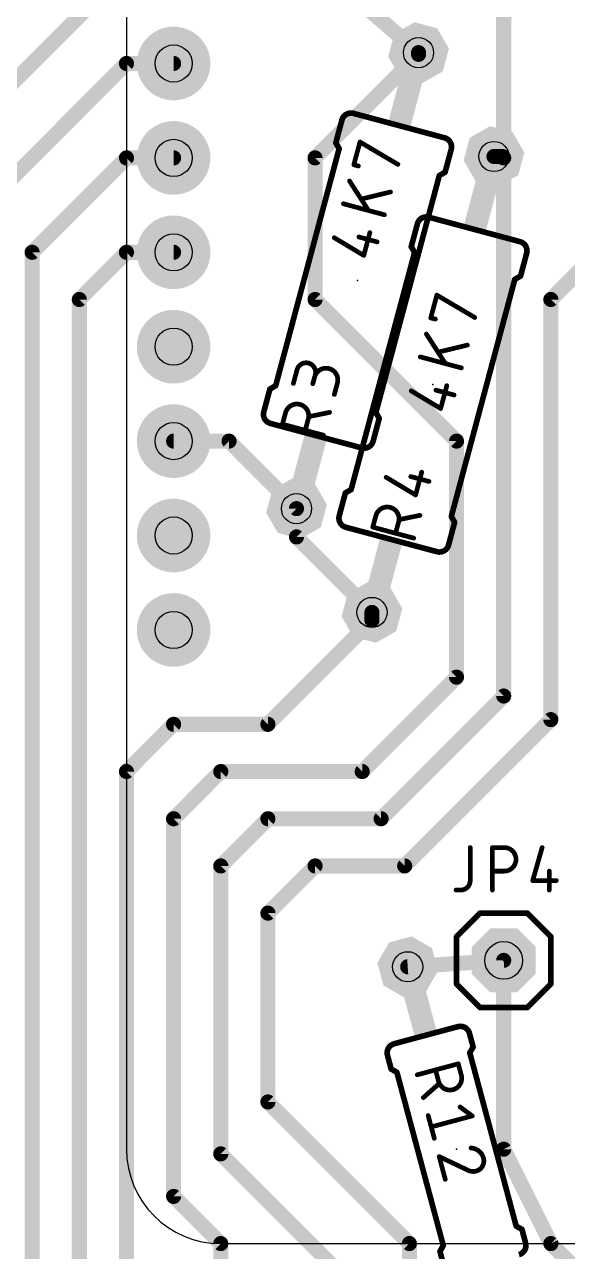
# Model space of a CAD drawing. Extents: x -0.44 to 7.02, y -0.01 to 4.84.
# Drawn here: x 0.242 to 0.818, y 1.642 to 2.941 of the extents above; entities that cross this region are included whole.
import ezdxf

# ---------------------------------------------------------------- set-up
doc = ezdxf.new("R2010")
doc.units = 0
for name, color, linetype in [('1', 12, 'CONTINUOUS'), ('17', 110, 'CONTINUOUS'), ('21', 253, 'CONTINUOUS'), ('23', 53, 'CONTINUOUS'), ('25', 253, 'CONTINUOUS'), ('27', 253, 'CONTINUOUS'), ('29', 253, 'CONTINUOUS'), ('30', 253, 'CONTINUOUS'), ('44', 253, 'CONTINUOUS'), ('51', 253, 'CONTINUOUS')]:
    doc.layers.add(name, color=color, linetype=linetype)

# ---------------------------------------------------------------- blocks, each defined once
blk = doc.blocks.new('RECT')
blk.add_solid([(-0.5, -0.5), (0.5, -0.5), (-0.5, 0.5), (0.5, 0.5)])
blk = doc.blocks.new('OCTAGONP')
at = {"const_width": 0.5}
blk.add_lwpolyline([(-0.25, -0.103553), (-0.25, 0.103553), (-0.103553, 0.25), (0.103553, 0.25), (0.25, 0.103553), (0.25, -0.103553), (0.103553, -0.25), (-0.103553, -0.25), (-0.25, -0.103553), (-0.25, 0.103553)], dxfattribs=at)
blk = doc.blocks.new('ROUNDP')
at = {"const_width": 0.5}
blk.add_lwpolyline([(0, -0.25, 1), (0, 0.25, 1), (0, -0.25)], format="xyb", dxfattribs=at)

msp = doc.modelspace()

# ---------------------------------------------------------------- linework, layer by layer
at = {"layer": '1', "const_width": 0.016}
for points in [[(0.5, 3.049591), (0.659705, 2.911481)], [(0.35, 3), (0.15, 2.8)], [(0.75, 2.95), (0.75, 2.8)], [(0.55, 2.8), (0.659705, 2.909705)], [(0.659705, 2.909705), (0.659705, 2.911481)], [(0.2, 2.75), (0.35, 2.9)], [(0.4, 2.9), (0.35, 2.9)], [(0.35, 2.8), (0.25, 2.7)], [(0.4, 2.8), (0.35, 2.8)], [(0.55, 2.65), (0.55, 2.8)], [(0.748519, 2.801481), (0.739705, 2.801481)], [(0.75, 2.8), (0.748519, 2.801481)], [(0.75, 2.23), (0.75, 2.8)], [(0.25, 2.7), (0.25, 1.18)], [(0.35, 2.7), (0.3, 2.65)], [(0.35, 2.7), (0.4, 2.7)], [(0.835, 2.685), (0.8, 2.65)], [(0.3, 1.205), (0.3, 2.65)], [(0.7, 2.5), (0.55, 2.65)], [(0.8, 2.65), (0.8, 2.205)], [(0.458814, 2.5), (0.4, 2.5)], [(0.530295, 2.428518), (0.458814, 2.5)], [(0.7, 2.25), (0.7, 2.5)], [(0.530295, 2.428518), (0.530295, 2.398518)], [(0.530295, 2.398518), (0.610295, 2.318518)], [(0.610295, 2.310295), (0.610295, 2.318518)], [(0.5, 2.2), (0.610295, 2.310295)], [(0.7, 2.25), (0.6, 2.15)], [(0.62, 2.1), (0.75, 2.23)], [(0.8, 2.205), (0.645, 2.05)], [(0.4, 2.2), (0.35, 2.15)], [(0.4, 2.2), (0.5, 2.2)], [(0.35, 2.15), (0.35, 1.35)], [(0.45, 2.15), (0.4, 2.1)], [(0.6, 2.15), (0.45, 2.15)], [(0.4, 2.1), (0.4, 1.7)], [(0.5, 2.1), (0.45, 2.05)], [(0.62, 2.1), (0.5, 2.1)], [(0.45, 2.05), (0.45, 1.745)], [(0.55, 2.05), (0.5, 2)], [(0.645, 2.05), (0.55, 2.05)], [(0.5, 2), (0.5, 1.8)], [(0.75, 1.95), (0.648236, 1.943185)], [(0.75, 1.75), (0.75, 1.95)], [(0.5, 1.8), (0.65, 1.65)], [(0.8, 1.65), (0.75, 1.75)], [(0.45, 1.745), (0.595, 1.6)], [(0.4, 1.7), (0.45, 1.65)], [(0.45, 1.65), (0.45, 1.5)], [(0.65, 1.65), (0.65, 1.3)], [(0.85, 1.6), (0.8, 1.65)]]:
    msp.add_lwpolyline(points, dxfattribs=at)
at = {"layer": '1', "const_width": 0.008}
for points in [[(0.663705, 2.911481, 1), (0.655705, 2.911481)], [(0.655705, 2.909705, 1), (0.663705, 2.909705)], [(0.662533, 2.906876, 1), (0.656876, 2.912533)], [(0.657088, 2.908456, 1), (0.662321, 2.914507)], [(0.35, 2.904, 1), (0.35, 2.896)], [(0.352828, 2.897172, 1), (0.347172, 2.902828)], [(0.4, 2.896, 1), (0.4, 2.904)], [(0.35, 2.804, 1), (0.35, 2.796)], [(0.352828, 2.797172, 1), (0.347172, 2.802828)], [(0.4, 2.796, 1), (0.4, 2.804)], [(0.554, 2.8, 1), (0.546, 2.8)], [(0.739705, 2.805481, 1), (0.739705, 2.797481)], [(0.751347, 2.80431, 1), (0.74569, 2.798653)], [(0.754, 2.8, 1), (0.746, 2.8)], [(0.748519, 2.797481, 1), (0.748519, 2.805481)], [(0.547172, 2.802828, 1), (0.552828, 2.797172)], [(0.746, 2.8, 1), (0.754, 2.8)], [(0.747172, 2.797172, 1), (0.752828, 2.802828)], [(0.254, 2.7, 1), (0.246, 2.7)], [(0.247172, 2.702828, 1), (0.252828, 2.697172)], [(0.35, 2.704, 1), (0.35, 2.696)], [(0.352828, 2.697172, 1), (0.347172, 2.702828)], [(0.4, 2.696, 1), (0.4, 2.704)], [(0.304, 2.65, 1), (0.296, 2.65)], [(0.297172, 2.652828, 1), (0.302828, 2.647172)], [(0.546, 2.65, 1), (0.554, 2.65)], [(0.552828, 2.652828, 1), (0.547172, 2.647172)], [(0.804, 2.65, 1), (0.796, 2.65)], [(0.797172, 2.652828, 1), (0.802828, 2.647172)], [(0.4, 2.504, 1), (0.4, 2.496)], [(0.461642, 2.502828, 1), (0.455985, 2.497172)], [(0.458814, 2.496, 1), (0.458814, 2.504)], [(0.704, 2.5, 1), (0.696, 2.5)], [(0.697172, 2.497172, 1), (0.702828, 2.502828)], [(0.534295, 2.428518, 1), (0.526295, 2.428518)], [(0.527467, 2.42569, 1), (0.533124, 2.431347)], [(0.533124, 2.401347, 1), (0.527467, 2.39569)], [(0.526295, 2.398518, 1), (0.534295, 2.398518)], [(0.614295, 2.318518, 1), (0.606295, 2.318518)], [(0.606295, 2.310295, 1), (0.614295, 2.310295)], [(0.607467, 2.31569, 1), (0.613124, 2.321347)], [(0.613124, 2.307467, 1), (0.607467, 2.313124)], [(0.696, 2.25, 1), (0.704, 2.25)], [(0.702828, 2.247172, 1), (0.697172, 2.252828)], [(0.752828, 2.227172, 1), (0.747172, 2.232828)], [(0.746, 2.23, 1), (0.754, 2.23)], [(0.802828, 2.202172, 1), (0.797172, 2.207828)], [(0.4, 2.204, 1), (0.4, 2.196)], [(0.402828, 2.197172, 1), (0.397172, 2.202828)], [(0.497172, 2.202828, 1), (0.502828, 2.197172)], [(0.5, 2.196, 1), (0.5, 2.204)], [(0.796, 2.205, 1), (0.804, 2.205)], [(0.354, 2.15, 1), (0.346, 2.15)], [(0.45, 2.154, 1), (0.45, 2.146)], [(0.452828, 2.147172, 1), (0.447172, 2.152828)], [(0.6, 2.146, 1), (0.6, 2.154)], [(0.347172, 2.152828, 1), (0.352828, 2.147172)], [(0.597172, 2.152828, 1), (0.602828, 2.147172)], [(0.404, 2.1, 1), (0.396, 2.1)], [(0.397172, 2.102828, 1), (0.402828, 2.097172)], [(0.5, 2.104, 1), (0.5, 2.096)], [(0.502828, 2.097172, 1), (0.497172, 2.102828)], [(0.617172, 2.102828, 1), (0.622828, 2.097172)], [(0.62, 2.096, 1), (0.62, 2.104)], [(0.454, 2.05, 1), (0.446, 2.05)], [(0.447172, 2.052828, 1), (0.452828, 2.047172)], [(0.55, 2.054, 1), (0.55, 2.046)], [(0.552828, 2.047172, 1), (0.547172, 2.052828)], [(0.642172, 2.052828, 1), (0.647828, 2.047172)], [(0.645, 2.046, 1), (0.645, 2.054)], [(0.504, 2, 1), (0.496, 2)], [(0.497172, 2.002828, 1), (0.502828, 1.997172)], [(0.647969, 1.947176, 1), (0.648503, 1.939194)], [(0.754, 1.95, 1), (0.746, 1.95)], [(0.750267, 1.946009, 1), (0.749733, 1.953991)], [(0.502828, 1.802828, 1), (0.497172, 1.797172)], [(0.496, 1.8, 1), (0.504, 1.8)], [(0.753578, 1.751789, 1), (0.746422, 1.748211)], [(0.446, 1.745, 1), (0.454, 1.745)], [(0.452828, 1.747828, 1), (0.447172, 1.742172)], [(0.746, 1.75, 1), (0.754, 1.75)], [(0.396, 1.7, 1), (0.404, 1.7)], [(0.402828, 1.702828, 1), (0.397172, 1.697172)], [(0.454, 1.65, 1), (0.446, 1.65)], [(0.447172, 1.647172, 1), (0.452828, 1.652828)], [(0.654, 1.65, 1), (0.646, 1.65)], [(0.647172, 1.647172, 1), (0.652828, 1.652828)], [(0.802828, 1.652828, 1), (0.797172, 1.647172)], [(0.796422, 1.648211, 1), (0.803578, 1.651789)]]:
    msp.add_lwpolyline(points, format="xyb", dxfattribs=at)
at = {"layer": '21'}
for p, q in [((0.35, 3.55), (0.35, 1.75)), ((0.45, 1.65), (1.15, 1.65))]:
    msp.add_line(p, q, dxfattribs=at)
for points, const_width in [([(0.590703, 2.847148, 0.414214), (0.578455, 2.840077)], 0.006), ([(0.591091, 2.848597, 1), (0.590315, 2.845699)], 0.003), ([(0.590315, 2.845699, 1), (0.591091, 2.848597)], 0.003), ([(0.577007, 2.840465, 1), (0.579904, 2.839689)], 0.003), ([(0.579904, 2.839689, 1), (0.577007, 2.840465)], 0.003), ([(0.687684, 2.822715, 1), (0.686907, 2.819817)], 0.003), ([(0.694367, 2.809019, 0.414214), (0.687296, 2.821266)], 0.006), ([(0.686907, 2.819817, 1), (0.687684, 2.822715)], 0.003), ([(0.573284, 2.816679, 1), (0.570686, 2.815179)], 0.003), ([(0.570536, 2.816317, 1), (0.573434, 2.815541)], 0.003), ([(0.576969, 2.809417, 1), (0.574072, 2.810194)], 0.003), ([(0.574222, 2.809055, 1), (0.57682, 2.810555)], 0.003), ([(0.692918, 2.809407, 1), (0.695815, 2.808631)], 0.003), ([(0.695815, 2.808631, 1), (0.692918, 2.809407)], 0.003), ([(0.681022, 2.782634, 1), (0.682522, 2.780036)], 0.003), ([(0.683221, 2.780947, 1), (0.680324, 2.781723)], 0.003), ([(0.686447, 2.785259, 1), (0.689345, 2.784483)], 0.003), ([(0.688646, 2.783572, 1), (0.687146, 2.78617)], 0.003), ([(0.670703, 2.737148, 0.414214), (0.658455, 2.730077)], 0.006), ([(0.657007, 2.730465, 1), (0.659904, 2.729689)], 0.003), ([(0.659904, 2.729689, 1), (0.657007, 2.730465)], 0.003), ([(0.671091, 2.738597, 1), (0.670315, 2.735699)], 0.003), ([(0.670315, 2.735699, 1), (0.671091, 2.738597)], 0.003), ([(0.653284, 2.706679, 1), (0.650686, 2.705179)], 0.003), ([(0.650536, 2.706317, 1), (0.653434, 2.705541)], 0.003), ([(0.767684, 2.712715, 1), (0.766907, 2.709817)], 0.003), ([(0.774367, 2.699019, 0.414214), (0.767296, 2.711266)], 0.006), ([(0.766907, 2.709817, 1), (0.767684, 2.712715)], 0.003), ([(0.656969, 2.699417, 1), (0.654072, 2.700194)], 0.003), ([(0.654222, 2.699055, 1), (0.65682, 2.700555)], 0.003), ([(0.772918, 2.699407, 1), (0.775815, 2.698631)], 0.003), ([(0.775815, 2.698631, 1), (0.772918, 2.699407)], 0.003), ([(0.768646, 2.673572, 1), (0.767146, 2.67617)], 0.003), ([(0.761022, 2.672634, 1), (0.762522, 2.670036)], 0.003), ([(0.763221, 2.670947, 1), (0.760324, 2.671723)], 0.003), ([(0.766447, 2.675259, 1), (0.769345, 2.674483)], 0.003), ([(0.506779, 2.559053, 1), (0.509676, 2.558276)], 0.003), ([(0.508977, 2.557366, 1), (0.507477, 2.559964)], 0.003), ([(0.501354, 2.556428, 1), (0.502854, 2.55383)], 0.003), ([(0.503553, 2.554741, 1), (0.500655, 2.555517)], 0.003), ([(0.495633, 2.530981, 0.414214), (0.502704, 2.518734)], 0.006), ([(0.494184, 2.531369, 1), (0.497082, 2.530593)], 0.003), ([(0.497082, 2.530593, 1), (0.494184, 2.531369)], 0.003), ([(0.503093, 2.520182, 1), (0.502316, 2.517285)], 0.003), ([(0.502316, 2.517285, 1), (0.503093, 2.520182)], 0.003), ([(0.615778, 2.530945, 1), (0.61318, 2.529445)], 0.003), ([(0.61303, 2.530583, 1), (0.615928, 2.529806)], 0.003), ([(0.619464, 2.523683, 1), (0.616566, 2.524459)], 0.003), ([(0.616716, 2.523321, 1), (0.619314, 2.524821)], 0.003), ([(0.599297, 2.492852, 0.414214), (0.611544, 2.499923)], 0.006), ([(0.599685, 2.494301, 1), (0.598909, 2.491403)], 0.003), ([(0.598909, 2.491403, 1), (0.599685, 2.494301)], 0.003), ([(0.610096, 2.500311, 1), (0.612993, 2.499534)], 0.003), ([(0.612993, 2.499534, 1), (0.610096, 2.500311)], 0.003), ([(0.581354, 2.446428, 1), (0.582854, 2.44383)], 0.003), ([(0.583553, 2.444741, 1), (0.580655, 2.445517)], 0.003), ([(0.586779, 2.449053, 1), (0.589676, 2.448276)], 0.003), ([(0.588977, 2.447366, 1), (0.587477, 2.449964)], 0.003), ([(0.575633, 2.420981, 0.414214), (0.582704, 2.408734)], 0.006), ([(0.574184, 2.421369, 1), (0.577082, 2.420593)], 0.003), ([(0.577082, 2.420593, 1), (0.574184, 2.421369)], 0.003), ([(0.695778, 2.420945, 1), (0.69318, 2.419445)], 0.003), ([(0.69303, 2.420583, 1), (0.695928, 2.419806)], 0.003), ([(0.583093, 2.410182, 1), (0.582316, 2.407285)], 0.003), ([(0.582316, 2.407285, 1), (0.583093, 2.410182)], 0.003), ([(0.699464, 2.413683, 1), (0.696566, 2.414459)], 0.003), ([(0.696716, 2.413321, 1), (0.699314, 2.414821)], 0.003), ([(0.679297, 2.382852, 0.414214), (0.691544, 2.389923)], 0.006), ([(0.690096, 2.390311, 1), (0.692993, 2.389534)], 0.003), ([(0.692993, 2.389534, 1), (0.690096, 2.390311)], 0.003), ([(0.679685, 2.384301, 1), (0.678909, 2.381403)], 0.003), ([(0.678909, 2.381403, 1), (0.679685, 2.384301)], 0.003), ([(0.725, 2.0015, 1), (0.725, 1.9985)], 0.003), ([(0.726061, 1.998939, 1), (0.723939, 2.001061)], 0.003), ([(0.776061, 2.001061, 1), (0.773939, 1.998939)], 0.003), ([(0.775, 1.9985, 1), (0.775, 2.0015)], 0.003), ([(0.7015, 1.975, 1), (0.6985, 1.975)], 0.003), ([(0.698939, 1.976061, 1), (0.701061, 1.973939)], 0.003), ([(0.8015, 1.975, 1), (0.7985, 1.975)], 0.003), ([(0.798939, 1.973939, 1), (0.801061, 1.976061)], 0.003), ([(0.701061, 1.926061, 1), (0.698939, 1.923939)], 0.003), ([(0.6985, 1.925, 1), (0.7015, 1.925)], 0.003), ([(0.7985, 1.925, 1), (0.8015, 1.925)], 0.003), ([(0.801061, 1.923939, 1), (0.798939, 1.926061)], 0.003), ([(0.725, 1.9015, 1), (0.725, 1.8985)], 0.003), ([(0.723939, 1.898939, 1), (0.726061, 1.901061)], 0.003), ([(0.773939, 1.901061, 1), (0.776061, 1.898939)], 0.003), ([(0.775, 1.8985, 1), (0.775, 1.9015)], 0.003), ([(0.713702, 1.872728, 0.414214), (0.701455, 1.879799)], 0.006), ([(0.701067, 1.881248, 1), (0.701843, 1.87835)], 0.003), ([(0.701843, 1.87835, 1), (0.701067, 1.881248)], 0.003), ([(0.715151, 1.873116, 1), (0.712253, 1.87234)], 0.003), ([(0.712253, 1.87234, 1), (0.715151, 1.873116)], 0.003), ([(0.63384, 1.861682, 0.414214), (0.626769, 1.849435)], 0.006), ([(0.633452, 1.863131, 1), (0.634228, 1.860233)], 0.003), ([(0.634228, 1.860233, 1), (0.633452, 1.863131)], 0.003), ([(0.716136, 1.857851, 1), (0.719034, 1.858628)], 0.003), ([(0.718884, 1.857489, 1), (0.716286, 1.858989)], 0.003), ([(0.628218, 1.849823, 1), (0.62532, 1.849046)], 0.003), ([(0.62532, 1.849046, 1), (0.628218, 1.849823)], 0.003), ([(0.715498, 1.852504, 1), (0.7126, 1.851727)], 0.003), ([(0.71275, 1.852866, 1), (0.715348, 1.851366)], 0.003), ([(0.631401, 1.836245, 1), (0.629901, 1.833647)], 0.003), ([(0.629202, 1.834557, 1), (0.6321, 1.835334)], 0.003), ([(0.638224, 1.831798, 1), (0.635326, 1.831022)], 0.003), ([(0.636025, 1.830111, 1), (0.637525, 1.832709)], 0.003), ([(0.763975, 1.669889, 1), (0.762475, 1.667291)], 0.003), ([(0.761776, 1.668201, 1), (0.764674, 1.668978)], 0.003), ([(0.770797, 1.665442, 1), (0.7679, 1.664666)], 0.003), ([(0.768599, 1.663755, 1), (0.770099, 1.666353)], 0.003), ([(0.68725, 1.647134, 1), (0.684652, 1.648634)], 0.003), ([(0.76616, 1.638318, 0.414214), (0.773231, 1.650565)], 0.006), ([(0.77468, 1.650954, 1), (0.771782, 1.650177)], 0.003), ([(0.771782, 1.650177, 1), (0.77468, 1.650954)], 0.003), ([(0.683864, 1.642149, 1), (0.680966, 1.641372)], 0.003), ([(0.681116, 1.64251, 1), (0.683714, 1.64101)], 0.003), ([(0.684502, 1.647496, 1), (0.6874, 1.648272)], 0.003)]:
    msp.add_lwpolyline(points, format="xyb", dxfattribs=dict(at, const_width=const_width))
at = {"layer": '21', "const_width": 0.006}
for points in [[(0.687296, 2.821266), (0.590703, 2.847148)], [(0.578455, 2.840077), (0.571985, 2.815929)], [(0.575521, 2.809805), (0.508227, 2.558665)], [(0.575521, 2.809805), (0.571985, 2.815929)], [(0.694367, 2.809019), (0.687896, 2.784871)], [(0.681772, 2.781335), (0.614479, 2.530195)], [(0.681772, 2.781335), (0.687896, 2.784871)], [(0.658455, 2.730077), (0.651985, 2.705929)], [(0.767296, 2.711266), (0.670703, 2.737148)], [(0.655521, 2.699805), (0.651985, 2.705929)], [(0.655521, 2.699805), (0.588227, 2.448665)], [(0.774367, 2.699019), (0.767896, 2.674871)], [(0.761772, 2.671335), (0.767896, 2.674871)], [(0.761772, 2.671335), (0.694479, 2.420195)], [(0.508227, 2.558665), (0.502104, 2.555129)], [(0.495633, 2.530981), (0.502104, 2.555129)], [(0.599297, 2.492852), (0.502704, 2.518734)], [(0.611544, 2.499923), (0.618015, 2.524071)], [(0.614479, 2.530195), (0.618015, 2.524071)], [(0.575633, 2.420981), (0.582104, 2.445129)], [(0.588227, 2.448665), (0.582104, 2.445129)], [(0.694479, 2.420195), (0.698015, 2.414071)], [(0.679297, 2.382852), (0.582704, 2.408734)], [(0.691544, 2.389923), (0.698015, 2.414071)], [(0.725, 2), (0.7, 1.975)], [(0.725, 2), (0.775, 2)], [(0.775, 2), (0.8, 1.975)], [(0.7, 1.975), (0.7, 1.925)], [(0.8, 1.975), (0.8, 1.925)], [(0.7, 1.925), (0.725, 1.9)], [(0.8, 1.925), (0.775, 1.9)], [(0.775, 1.9), (0.725, 1.9)], [(0.63384, 1.861682), (0.701455, 1.879799)], [(0.713702, 1.872728), (0.717585, 1.858239)], [(0.714049, 1.852116), (0.717585, 1.858239)], [(0.626769, 1.849435), (0.630651, 1.834946)], [(0.763225, 1.66859), (0.714049, 1.852116)], [(0.636775, 1.83141), (0.630651, 1.834946)], [(0.685951, 1.647884), (0.636775, 1.83141)], [(0.763225, 1.66859), (0.769349, 1.665054)], [(0.773231, 1.650565), (0.769349, 1.665054)], [(0.685951, 1.647884), (0.682415, 1.64176)], [(0.686297, 1.627272), (0.682415, 1.64176)]]:
    msp.add_lwpolyline(points, dxfattribs=at)
at = {"layer": '21'}
msp.add_arc((0.45, 1.75), 0.1, 180, 270, dxfattribs=at)
at = {"layer": '23'}
for p in [(0.595, 2.67), (0.675, 2.56), (0.75, 1.95), (0.7, 1.75)]:
    msp.add_point(p, dxfattribs=at)
at = {"layer": '25', "const_width": 0.005}
for points in [[(0.526988, 2.561064), (0.53087, 2.575553)], [(0.550188, 2.570377), (0.5476, 2.560718)], [(0.570454, 2.549418), (0.57369, 2.561492)], [(0.515425, 2.517913), (0.518661, 2.529987)], [(0.542809, 2.523516), (0.539574, 2.511442)], [(0.565363, 2.530414), (0.543456, 2.525931)], [(0.558892, 2.506266), (0.515425, 2.517913)], [(0.656578, 2.442953), (0.663048, 2.467101)], [(0.625359, 2.461671), (0.656578, 2.442953)], [(0.651448, 2.462445), (0.670767, 2.457269)], [(0.611208, 2.40886), (0.614444, 2.420934)], [(0.661146, 2.421362), (0.639239, 2.416879)], [(0.654675, 2.397213), (0.611208, 2.40886)], [(0.638592, 2.414464), (0.635357, 2.40239)], [(0.7145, 2.0695), (0.7145, 2.0345)], [(0.738044, 2.0245), (0.738044, 2.0695)], [(0.738044, 2.0695), (0.750544, 2.0695)], [(0.790794, 2.0695), (0.780794, 2.0345)], [(0.750544, 2.0445), (0.738044, 2.0445)], [(0.798294, 2.0445), (0.798294, 2.0245)], [(0.780794, 2.0345), (0.805794, 2.0345)], [(0.7045, 2.0245), (0.6995, 2.0245)], [(0.658366, 1.82879), (0.701833, 1.840437)], [(0.68092, 1.821892), (0.677685, 1.833966)], [(0.701833, 1.840437), (0.705068, 1.828363)], [(0.664837, 1.804642), (0.681567, 1.819477)], [(0.703736, 1.794697), (0.71663, 1.785211)], [(0.669928, 1.785638), (0.676399, 1.76149)], [(0.71663, 1.785211), (0.673164, 1.773564)], [(0.711223, 1.728116), (0.681575, 1.742172)], [(0.681575, 1.742172), (0.688046, 1.718023)]]:
    msp.add_lwpolyline(points, dxfattribs=at)
at = {"layer": '25'}
for points, const_width in [([(0.550188, 2.570377, 0.999998), (0.53087, 2.575553)], 0.005), ([(0.529663, 2.575877, 1), (0.532077, 2.57523)], 0.0025), ([(0.532077, 2.57523, 1), (0.529663, 2.575877)], 0.0025), ([(0.57369, 2.561492, 0.999999), (0.549541, 2.567962)], 0.005), ([(0.52578, 2.561388, 1), (0.528195, 2.560741)], 0.0025), ([(0.546393, 2.561041, 1), (0.548808, 2.560394)], 0.0025), ([(0.548334, 2.568286, 1), (0.550749, 2.567639)], 0.0025), ([(0.548981, 2.5707, 1), (0.551396, 2.570053)], 0.0025), ([(0.551396, 2.570053, 1), (0.548981, 2.5707)], 0.0025), ([(0.572482, 2.561815, 1), (0.574897, 2.561168)], 0.0025), ([(0.574897, 2.561168, 1), (0.572482, 2.561815)], 0.0025), ([(0.569247, 2.549741, 1), (0.571662, 2.549094)], 0.0025), ([(0.542809, 2.523516, 0.999999), (0.518661, 2.529987)], 0.005), ([(0.517453, 2.53031, 1), (0.519868, 2.529663)], 0.0025), ([(0.519868, 2.529663, 1), (0.517453, 2.53031)], 0.0025), ([(0.541601, 2.52384, 1), (0.544016, 2.523193)], 0.0025), ([(0.544016, 2.523193, 1), (0.541601, 2.52384)], 0.0025), ([(0.543205, 2.527156, 1), (0.543706, 2.524707)], 0.0025), ([(0.565613, 2.52919, 1), (0.565112, 2.531639)], 0.0025), ([(0.515749, 2.51912, 1), (0.515102, 2.516705)], 0.0025), ([(0.514218, 2.518236, 1), (0.516633, 2.517589)], 0.0025), ([(0.538366, 2.511766, 1), (0.540781, 2.511119)], 0.0025), ([(0.558569, 2.505059, 1), (0.559216, 2.507474)], 0.0025), ([(0.664256, 2.466778, 1), (0.661841, 2.467425)], 0.0025), ([(0.626002, 2.462743, 1), (0.624716, 2.460599)], 0.0025), ([(0.651772, 2.463652, 1), (0.651125, 2.461237)], 0.0025), ([(0.670443, 2.456061, 1), (0.67109, 2.458476)], 0.0025), ([(0.655371, 2.443277, 1), (0.657785, 2.442629)], 0.0025), ([(0.655935, 2.441881, 1), (0.657221, 2.444025)], 0.0025), ([(0.638592, 2.414464, 0.999999), (0.614444, 2.420934)], 0.005), ([(0.613236, 2.421258, 1), (0.615651, 2.420611)], 0.0025), ([(0.615651, 2.420611, 1), (0.613236, 2.421258)], 0.0025), ([(0.638988, 2.418103, 1), (0.639489, 2.415654)], 0.0025), ([(0.661396, 2.420137, 1), (0.660895, 2.422586)], 0.0025), ([(0.611532, 2.410068, 1), (0.610885, 2.407653)], 0.0025), ([(0.610001, 2.409184, 1), (0.612416, 2.408537)], 0.0025), ([(0.637384, 2.414787, 1), (0.639799, 2.41414)], 0.0025), ([(0.639799, 2.41414, 1), (0.637384, 2.414787)], 0.0025), ([(0.634149, 2.402713, 1), (0.636564, 2.402066)], 0.0025), ([(0.654352, 2.396006, 1), (0.654999, 2.398421)], 0.0025), ([(0.71575, 2.0695, 1), (0.71325, 2.0695)], 0.0025), ([(0.739294, 2.0695, 1), (0.736794, 2.0695)], 0.0025), ([(0.738044, 2.07075, 1), (0.738044, 2.06825)], 0.0025), ([(0.750544, 2.0445, 1), (0.750544, 2.0695)], 0.005), ([(0.750544, 2.07075, 1), (0.750544, 2.06825)], 0.0025), ([(0.750544, 2.06825, 1), (0.750544, 2.07075)], 0.0025), ([(0.791996, 2.069157, 1), (0.789592, 2.069843)], 0.0025), ([(0.738044, 2.04575, 1), (0.738044, 2.04325)], 0.0025), ([(0.750544, 2.04575, 1), (0.750544, 2.04325)], 0.0025), ([(0.750544, 2.04325, 1), (0.750544, 2.04575)], 0.0025), ([(0.799544, 2.0445, 1), (0.797044, 2.0445)], 0.0025), ([(0.7045, 2.0245, 0.414214), (0.7145, 2.0345)], 0.005), ([(0.71575, 2.0345, 1), (0.71325, 2.0345)], 0.0025), ([(0.71325, 2.0345, 1), (0.71575, 2.0345)], 0.0025), ([(0.780794, 2.03575, 1), (0.780794, 2.03325)], 0.0025), ([(0.779592, 2.034843, 1), (0.781996, 2.034157)], 0.0025), ([(0.805794, 2.03325, 1), (0.805794, 2.03575)], 0.0025), ([(0.6995, 2.02575, 1), (0.6995, 2.02325)], 0.0025), ([(0.7045, 2.02575, 1), (0.7045, 2.02325)], 0.0025), ([(0.7045, 2.02325, 1), (0.7045, 2.02575)], 0.0025), ([(0.736794, 2.0245, 1), (0.739294, 2.0245)], 0.0025), ([(0.797044, 2.0245, 1), (0.799544, 2.0245)], 0.0025), ([(0.678892, 1.83429, 1), (0.676477, 1.833643)], 0.0025), ([(0.70304, 1.84076, 1), (0.700625, 1.840113)], 0.0025), ([(0.702156, 1.839229, 1), (0.701509, 1.841644)], 0.0025), ([(0.658043, 1.829998, 1), (0.65869, 1.827583)], 0.0025), ([(0.682127, 1.822216, 1), (0.679712, 1.821569)], 0.0025), ([(0.68092, 1.821892, 0.999999), (0.705068, 1.828363)], 0.005), ([(0.679712, 1.821569, 1), (0.682127, 1.822216)], 0.0025), ([(0.682396, 1.818542, 1), (0.680738, 1.820413)], 0.0025), ([(0.706275, 1.828686, 1), (0.703861, 1.828039)], 0.0025), ([(0.703861, 1.828039, 1), (0.706275, 1.828686)], 0.0025), ([(0.664007, 1.805577, 1), (0.665666, 1.803707)], 0.0025), ([(0.704476, 1.795704, 1), (0.702995, 1.79369)], 0.0025), ([(0.671136, 1.785962, 1), (0.668721, 1.785315)], 0.0025), ([(0.71589, 1.784204, 1), (0.717371, 1.786218)], 0.0025), ([(0.716954, 1.784004, 1), (0.716307, 1.786419)], 0.0025), ([(0.67284, 1.774772, 1), (0.673487, 1.772357)], 0.0025), ([(0.675191, 1.761167, 1), (0.677606, 1.761814)], 0.0025), ([(0.682111, 1.743301, 1), (0.68104, 1.741042)], 0.0025), ([(0.682782, 1.742495, 1), (0.680368, 1.741848)], 0.0025), ([(0.7286, 1.740537, 0.325195), (0.715382, 1.75123)], 0.005), ([(0.715447, 1.752478, 1), (0.715318, 1.749982)], 0.0025), ([(0.720645, 1.726759, 0.414203), (0.7286, 1.740537)], 0.005), ([(0.729808, 1.74086, 1), (0.727393, 1.740213)], 0.0025), ([(0.727393, 1.740213, 1), (0.729808, 1.74086)], 0.0025), ([(0.711223, 1.728116, 0.205248), (0.720645, 1.726759)], 0.005), ([(0.711874, 1.729183, 1), (0.710572, 1.727049)], 0.0025), ([(0.710688, 1.726987, 1), (0.711759, 1.729246)], 0.0025), ([(0.720322, 1.727966, 1), (0.720969, 1.725551)], 0.0025), ([(0.720969, 1.725551, 1), (0.720322, 1.727966)], 0.0025), ([(0.686838, 1.7177, 1), (0.689253, 1.718347)], 0.0025)]:
    msp.add_lwpolyline(points, format="xyb", dxfattribs=dict(at, const_width=const_width))
at = {"layer": '27', "const_width": 0.005}
for points in [[(0.59112, 2.792684), (0.597591, 2.816832)], [(0.597591, 2.816832), (0.637822, 2.793111)], [(0.59595, 2.79139), (0.59112, 2.792684)], [(0.586526, 2.775539), (0.606619, 2.744273)], [(0.629993, 2.763892), (0.599548, 2.756521)], [(0.623523, 2.739744), (0.580056, 2.751391)], [(0.570415, 2.71541), (0.601634, 2.696692)], [(0.596504, 2.716184), (0.615823, 2.711008)], [(0.601634, 2.696692), (0.608105, 2.72084)], [(0.672668, 2.630505), (0.679139, 2.654653)], [(0.679139, 2.654653), (0.71937, 2.630933)], [(0.677498, 2.629211), (0.672668, 2.630505)], [(0.668074, 2.61336), (0.688167, 2.582095)], [(0.711541, 2.601713), (0.681096, 2.594342)], [(0.705071, 2.577565), (0.661604, 2.589212)], [(0.683182, 2.534514), (0.689653, 2.558662)], [(0.651963, 2.553232), (0.683182, 2.534514)], [(0.678052, 2.554005), (0.697371, 2.548829)]]:
    msp.add_lwpolyline(points, dxfattribs=at)
at = {"layer": '27', "const_width": 0.0025}
for points in [[(0.598226, 2.817909, 1), (0.596956, 2.815755)], [(0.598798, 2.816508, 1), (0.596383, 2.817155)], [(0.591444, 2.793891, 1), (0.590797, 2.791476)], [(0.589913, 2.793007, 1), (0.592328, 2.79236)], [(0.637187, 2.792034, 1), (0.638457, 2.794188)], [(0.595627, 2.790182, 1), (0.596274, 2.792597)], [(0.587578, 2.776215, 1), (0.585475, 2.774863)], [(0.599254, 2.757735, 1), (0.599842, 2.755306)], [(0.630287, 2.762677, 1), (0.629699, 2.765107)], [(0.58038, 2.752598, 1), (0.579732, 2.750183)], [(0.605567, 2.743597, 1), (0.607671, 2.744949)], [(0.623199, 2.738536, 1), (0.623846, 2.740951)], [(0.571058, 2.716482, 1), (0.569772, 2.714338)], [(0.596828, 2.717391, 1), (0.596181, 2.714977)], [(0.609312, 2.720517, 1), (0.606897, 2.721164)], [(0.615499, 2.7098, 1), (0.616146, 2.712215)], [(0.600427, 2.697016, 1), (0.602842, 2.696369)], [(0.600992, 2.69562, 1), (0.602277, 2.697764)], [(0.679774, 2.65573, 1), (0.678504, 2.653577)], [(0.680346, 2.65433, 1), (0.677931, 2.654977)], [(0.672992, 2.631713, 1), (0.672345, 2.629298)], [(0.671461, 2.630829, 1), (0.673876, 2.630182)], [(0.677175, 2.628004, 1), (0.677822, 2.630419)], [(0.718735, 2.629856, 1), (0.720005, 2.632009)], [(0.669126, 2.614036, 1), (0.667023, 2.612684)], [(0.711835, 2.600499, 1), (0.711247, 2.602928)], [(0.661927, 2.59042, 1), (0.66128, 2.588005)], [(0.680802, 2.595557, 1), (0.68139, 2.593127)], [(0.687115, 2.581419, 1), (0.689219, 2.58277)], [(0.704747, 2.576358, 1), (0.705394, 2.578773)], [(0.69086, 2.558338, 1), (0.688445, 2.558985)], [(0.652606, 2.554304, 1), (0.65132, 2.552159)], [(0.678376, 2.555213, 1), (0.677729, 2.552798)], [(0.697047, 2.547622, 1), (0.697694, 2.550037)], [(0.681975, 2.534837, 1), (0.68439, 2.53419)], [(0.68254, 2.533441, 1), (0.683825, 2.535586)]]:
    msp.add_lwpolyline(points, format="xyb", dxfattribs=at)
at = {"layer": '44'}
for centre, radius in [((0.659705, 2.911481), 0.016), ((0.4, 2.9), 0.019685), ((0.4, 2.8), 0.019685), ((0.739705, 2.801481), 0.016), ((0.4, 2.7), 0.019685), ((0.4, 2.6), 0.019685), ((0.4, 2.5), 0.019685), ((0.530295, 2.428518), 0.016), ((0.4, 2.4), 0.019685), ((0.610295, 2.318518), 0.016), ((0.4, 2.3), 0.019685), ((0.75, 1.95), 0.02), ((0.648236, 1.943185), 0.016)]:
    msp.add_circle(centre, radius, dxfattribs=at)
at = {"layer": '51', "const_width": 0.024}
for points in [[(0.659705, 2.911481), (0.646764, 2.863185)], [(0.739705, 2.801481), (0.726764, 2.753185)], [(0.530295, 2.428518), (0.543236, 2.476815)], [(0.610295, 2.318518), (0.623236, 2.366815)], [(0.648236, 1.943185), (0.658589, 1.904548)]]:
    msp.add_lwpolyline(points, dxfattribs=at)
at = {"layer": '51', "const_width": 0.012}
for points in [[(0.6655, 2.909929, 1), (0.653909, 2.913034)], [(0.640968, 2.864738, 1), (0.652559, 2.861632)], [(0.7455, 2.799929, 1), (0.733909, 2.803034)], [(0.720968, 2.754738, 1), (0.732559, 2.751632)], [(0.549032, 2.475262, 1), (0.537441, 2.478368)], [(0.5245, 2.430071, 1), (0.536091, 2.426966)], [(0.629032, 2.365262, 1), (0.617441, 2.368368)], [(0.6045, 2.320071, 1), (0.616091, 2.316966)], [(0.654032, 1.944738, 1), (0.642441, 1.941632)], [(0.652793, 1.902995, 1), (0.664385, 1.906101)]]:
    msp.add_lwpolyline(points, format="xyb", dxfattribs=at)

# ---------------------------------------------------------------- block references
at = {"layer": '17'}
for name, p, xscale, yscale, rotation in [('OCTAGONP', (0.659705, 2.911481), 0.052, 0.052, 75), ('OCTAGONP', (0.659705, 2.911481), 0.052, 0.052, 75), ('ROUNDP', (0.4, 2.9), 0.07, 0.07, 90), ('ROUNDP', (0.4, 2.9), 0.07, 0.07, 90), ('ROUNDP', (0.4, 2.8), 0.07, 0.07, 90), ('ROUNDP', (0.4, 2.8), 0.07, 0.07, 90), ('OCTAGONP', (0.739705, 2.801481), 0.052, 0.052, 75), ('OCTAGONP', (0.739705, 2.801481), 0.052, 0.052, 75), ('ROUNDP', (0.4, 2.7), 0.07, 0.07, 90), ('ROUNDP', (0.4, 2.7), 0.07, 0.07, 90), ('ROUNDP', (0.4, 2.6), 0.07, 0.07, 90), ('ROUNDP', (0.4, 2.6), 0.07, 0.07, 90), ('ROUNDP', (0.4, 2.5), 0.07, 0.07, 90), ('ROUNDP', (0.4, 2.5), 0.07, 0.07, 90), ('OCTAGONP', (0.530295, 2.428518), 0.052, 0.052, 75), ('OCTAGONP', (0.530295, 2.428518), 0.052, 0.052, 75), ('ROUNDP', (0.4, 2.4), 0.07, 0.07, 90), ('ROUNDP', (0.4, 2.4), 0.07, 0.07, 90), ('OCTAGONP', (0.610295, 2.318518), 0.052, 0.052, 75), ('OCTAGONP', (0.610295, 2.318518), 0.052, 0.052, 75), ('ROUNDP', (0.4, 2.3), 0.07, 0.07, 90), ('ROUNDP', (0.4, 2.3), 0.07, 0.07, 90), ('OCTAGONP', (0.648236, 1.943185), 0.052, 0.052, 285), ('OCTAGONP', (0.648236, 1.943185), 0.052, 0.052, 285)]:
    msp.add_blockref(name, p, dxfattribs=dict(at, xscale=xscale, yscale=yscale, rotation=rotation))
at = {"layer": '17', "xscale": 0.06, "yscale": 0.06}
msp.add_blockref('OCTAGONP', (0.75, 1.95), dxfattribs=at)
msp.add_blockref('OCTAGONP', (0.75, 1.95), dxfattribs=at)
at = {"layer": '21', "xscale": 0.034, "yscale": 0.024}
for p, rotation in [((0.643399, 2.850628), 75), ((0.723399, 2.740628), 75), ((0.546601, 2.489372), 75), ((0.626601, 2.379372), 75), ((0.663248, 1.887161), 285)]:
    msp.add_blockref('RECT', p, dxfattribs=dict(at, rotation=rotation))
at = {"layer": '29'}
for name, p, xscale, yscale, rotation in [('ROUNDP', (0.4, 2.9), 0.078, 0.078, 90), ('OCTAGONP', (0.659705, 2.911481), 0.06, 0.06, 75), ('ROUNDP', (0.4, 2.8), 0.078, 0.078, 90), ('OCTAGONP', (0.739705, 2.801481), 0.06, 0.06, 75), ('ROUNDP', (0.4, 2.7), 0.078, 0.078, 90), ('ROUNDP', (0.4, 2.6), 0.078, 0.078, 90), ('ROUNDP', (0.4, 2.5), 0.078, 0.078, 90), ('OCTAGONP', (0.530295, 2.428518), 0.06, 0.06, 75), ('ROUNDP', (0.4, 2.4), 0.078, 0.078, 90), ('OCTAGONP', (0.610295, 2.318518), 0.06, 0.06, 75), ('ROUNDP', (0.4, 2.3), 0.078, 0.078, 90), ('OCTAGONP', (0.648236, 1.943185), 0.06, 0.06, 285)]:
    msp.add_blockref(name, p, dxfattribs=dict(at, xscale=xscale, yscale=yscale, rotation=rotation))
at = {"layer": '29', "xscale": 0.068, "yscale": 0.068}
msp.add_blockref('OCTAGONP', (0.75, 1.95), dxfattribs=at)
at = {"layer": '30'}
for name, p, xscale, yscale, rotation in [('ROUNDP', (0.4, 2.9), 0.078, 0.078, 90), ('OCTAGONP', (0.659705, 2.911481), 0.06, 0.06, 75), ('ROUNDP', (0.4, 2.8), 0.078, 0.078, 90), ('OCTAGONP', (0.739705, 2.801481), 0.06, 0.06, 75), ('ROUNDP', (0.4, 2.7), 0.078, 0.078, 90), ('ROUNDP', (0.4, 2.6), 0.078, 0.078, 90), ('ROUNDP', (0.4, 2.5), 0.078, 0.078, 90), ('OCTAGONP', (0.530295, 2.428518), 0.06, 0.06, 75), ('ROUNDP', (0.4, 2.4), 0.078, 0.078, 90), ('OCTAGONP', (0.610295, 2.318518), 0.06, 0.06, 75), ('ROUNDP', (0.4, 2.3), 0.078, 0.078, 90), ('OCTAGONP', (0.648236, 1.943185), 0.06, 0.06, 285)]:
    msp.add_blockref(name, p, dxfattribs=dict(at, xscale=xscale, yscale=yscale, rotation=rotation))
at = {"layer": '30', "xscale": 0.068, "yscale": 0.068}
msp.add_blockref('OCTAGONP', (0.75, 1.95), dxfattribs=at)
at = {"layer": '51', "xscale": 0.02, "yscale": 0.02}
msp.add_blockref('RECT', (0.75, 1.95), dxfattribs=at)

doc.saveas('drawing.dxf')
